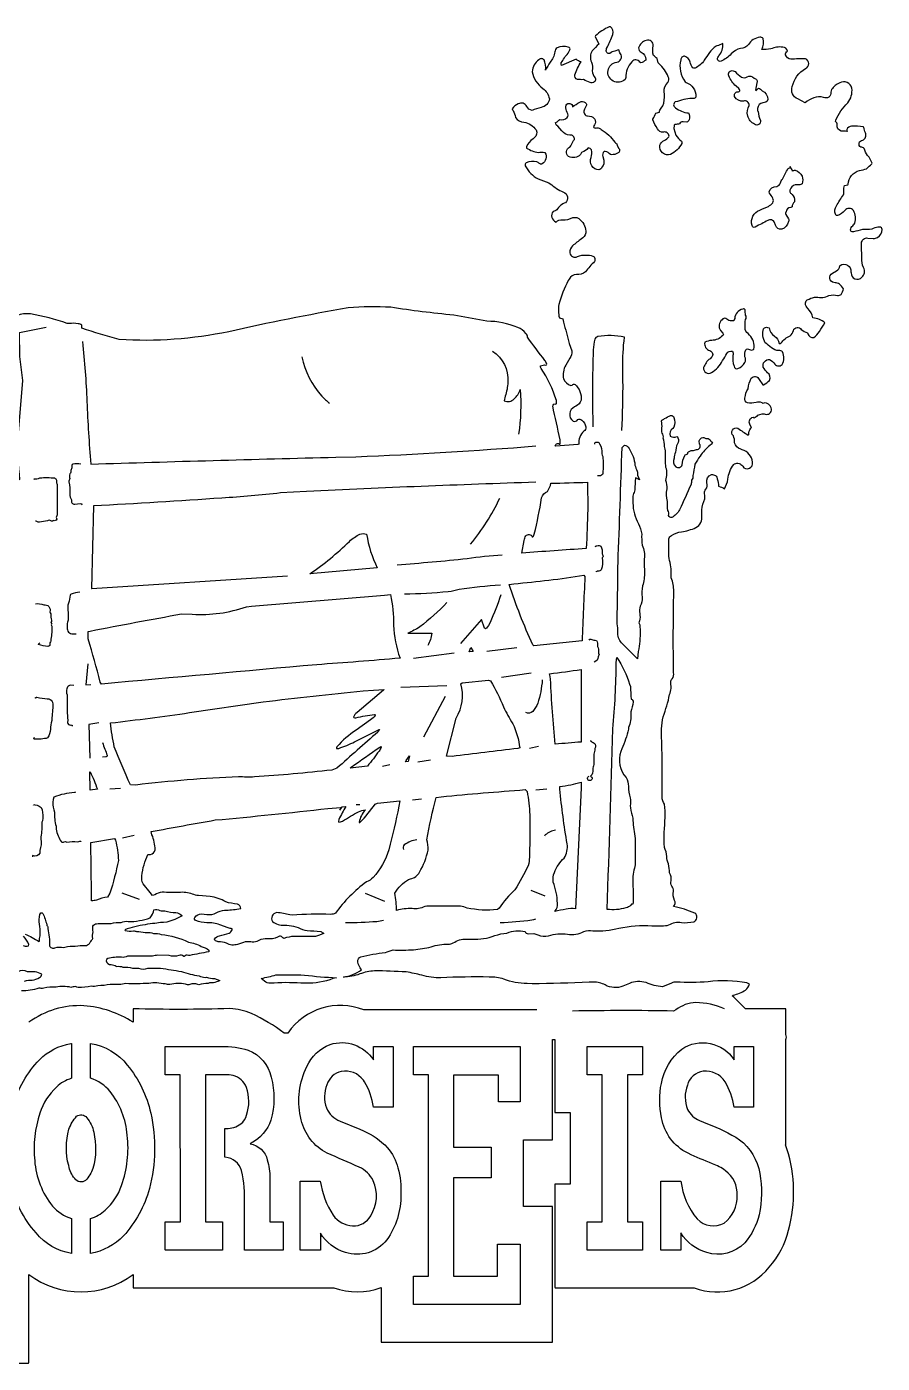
# Model space of a CAD drawing. Extents: x 0.8 to 37.1, y 0.9 to 38.3.
# Drawn here: x 27.27 to 37.1, y 20.42 to 35.76 of the extents above; entities that cross this region are included whole.
import ezdxf

# ---------------------------------------------------------------- set-up
doc = ezdxf.new("R2010")
doc.units = 0
doc.linetypes.add('0', pattern=[0])
doc.layers.add('1', color=7, linetype='0')

msp = doc.modelspace()

# ---------------------------------------------------------------- linework, layer by layer
at = {"layer": '1'}
for p, q in [((31.709221, 28.512115), (32.177971, 28.574615)), ((32.552971, 28.595444), (32.896721, 28.637115)), ((32.719643, 28.293365), (33.063393, 28.345444)), ((31.563393, 28.178787), (32.094643, 28.199615)), ((32.073799, 28.074615), (31.824837, 27.604645)), ((33.042549, 27.480865), (33.146721, 27.501694)), ((31.761299, 27.324615), (31.907143, 27.345444)), ((31.355049, 27.272537), (31.438393, 27.293365)), ((28.219643, 27.012115), (28.344643, 27.022537)), ((33.115471, 27.001694), (33.240471, 27.012115)), ((31.698799, 26.887115), (31.802971, 26.897537)), ((31.052971, 26.835037), (31.094643, 26.835037)), ((28.365471, 26.449615), (28.500893, 26.480865)), ((28.560295, 25.743622), (28.362755, 25.813538)), ((31.38044, 25.718155), (31.158257, 25.812469)), ((33.22155, 25.781021), (33.062813, 25.843933))]:
    msp.add_line(p, q, dxfattribs=at)
for points in [[(25.001976, 20.417694), (27.285988, 20.417694), (27.291252, 20.424881), (27.291267, 21.436737, 0.334275), (28.487602, 21.437897), (28.487602, 21.283676), (30.793053, 21.283539, 0.175918), (31.337227, 21.287247), (31.338905, 21.278992), (31.338905, 20.661346), (33.307533, 20.661316), (33.307564, 22.218399), (32.973137, 22.218399), (32.973167, 22.98468), (33.307564, 22.984833), (33.307564, 24.13327), (33.335228, 24.13327), (33.335655, 23.296951), (33.508263, 23.296432), (33.508125, 22.474426), (33.337257, 22.474426), (33.335579, 22.473145), (33.335579, 21.294266), (33.336693, 21.283539), (34.934624, 21.283539, 0.319644), (35.798016, 21.520157, 0.119502), (36.018097, 21.946918, 0.146595), (36.000496, 22.879974), (35.982918, 22.925995), (35.987816, 22.925995), (35.988411, 24.133392, 0.177381), (35.98835, 24.193604), (35.98835, 24.486893), (35.985634, 24.487823), (35.524101, 24.487808, 0.023506), (35.371101, 24.637466), (35.381813, 24.644241, 0.09031), (35.524399, 24.703171, 0.145284), (35.570366, 24.771133), (35.540047, 24.785843, 0.076659), (35.094185, 24.798164, -0.037249), (34.729637, 24.79446, 0.091685), (34.67617, 24.783539), (34.571327, 24.739105, -0.081601), (34.381618, 24.788115, 0.175785), (34.19059, 24.779266), (34.115822, 24.747818, -0.230204), (33.912735, 24.760881, 0.131537), (33.777222, 24.79281), (33.728802, 24.792995, -0.007458), (33.072578, 24.77359), (33.014641, 24.776169, -0.092276), (32.748032, 24.828419, 0.096337), (32.578888, 24.851595, 0.018348), (32.025043, 24.843241, -0.071393), (31.806004, 24.872406, 0.017758), (31.625877, 24.911118, 0.012543), (31.261234, 24.922958, 0.081994), (31.093584, 24.887262, -0.09088), (30.904442, 24.852325, 0.127192), (31.111534, 24.935104, -0.096201), (31.068453, 25.02803, -0.338654), (31.104021, 25.083735, -0.029874), (31.386528, 25.134293, 0.012602), (31.474602, 25.162781, 0.014197), (31.710777, 25.164352, 0.001002), (31.912224, 25.197144, -0.111611), (32.109032, 25.228683, 0.135268), (32.164543, 25.245409, -0.005362), (32.238884, 25.279785, -0.069476), (32.384087, 25.286676, 0.101057), (32.643303, 25.328278, -0.05535), (32.784096, 25.357132, -0.154994), (32.99189, 25.373474, 0.248739), (33.026161, 25.349243), (33.09272, 25.352386, -0.083502), (33.13765, 25.336306, 0.156302), (33.261909, 25.324677, -0.133667), (33.479858, 25.343031, 0.157346), (33.667957, 25.375839, -0.123359), (33.770401, 25.382635, 0.0684), (34.069729, 25.41321, -0.070733), (34.448635, 25.441444, 0.047881), (34.626179, 25.445646), (34.645027, 25.450623, -0.184223), (34.787666, 25.478388, 0.077321), (34.930294, 25.487173, 0.620245), (34.940517, 25.586554, 0.051665), (34.699196, 25.662552, 0.364207), (34.707104, 25.731228, -0.147065), (34.699043, 25.837099, 0.222211), (34.676426, 25.896235, -0.219794), (34.669903, 25.95682, 0.179914), (34.651909, 26.049072, 0.017893), (34.640419, 26.150131, -0.145124), (34.619419, 26.237677, 0.103019), (34.592445, 26.341034, -0.03503), (34.603233, 26.68511, 0.050194), (34.592628, 26.835739, -0.104309), (34.565376, 26.921021, 0.007501), (34.563835, 27.561783, -0.078962), (34.576973, 27.841125, 0.050068), (34.652138, 28.095337, 0.097533), (34.669533, 28.166992), (34.666389, 28.239655, -0.220797), (34.682198, 28.277279, 0.228165), (34.698112, 28.345963, -0.00956), (34.701435, 29.281952, 0.078321), (34.672203, 29.434189), (34.670647, 29.46273, 0.091796), (34.645821, 29.659271), (34.64222, 29.683651, -0.01382), (34.645206, 29.885099, -0.228762), (34.673683, 29.921066, -0.128801), (34.789253, 29.963104, 0.062169), (34.953583, 30.011974, 0.317547), (35.021622, 30.152142, -0.06322), (35.032784, 30.280304, 0.191864), (35.053291, 30.409683, -0.245966), (35.069462, 30.452362, 0.274216), (35.080669, 30.524929, -0.381177), (35.135231, 30.620476, -0.444166), (35.200432, 30.570848, -0.055311), (35.215431, 30.486496, -0.105891), (35.281685, 30.457397, 0.123095), (35.320801, 30.567575, -0.123741), (35.389339, 30.737368, -0.44321), (35.481617, 30.727762), (35.492035, 30.716713, 0.853634), (35.604378, 30.765347, 0.313138), (35.486855, 30.904694), (35.470711, 30.911545, -0.263763), (35.398094, 30.986404, 0.12205), (35.384865, 31.065979, -0.866713), (35.437874, 31.152237, 0.014702), (35.553478, 31.075586, 0.311735), (35.562737, 31.082428, -0.162117), (35.584301, 31.153049), (35.592812, 31.161682), (35.579536, 31.18837, -0.423572), (35.598034, 31.277927, -0.274129), (35.624672, 31.273561, 0.07423), (35.668148, 31.302105, -0.204006), (35.76247, 31.312908, 0.582598), (35.818382, 31.387308, 0.347462), (35.740578, 31.44426, -0.425466), (35.714367, 31.443581, 0.239087), (35.646183, 31.44812, -0.081163), (35.547386, 31.444555, -0.398387), (35.518414, 31.500399, -0.115998), (35.554298, 31.607071, -0.096194), (35.590797, 31.72789, -0.537548), (35.681618, 31.714417), (35.722542, 31.6521), (35.730339, 31.65123, 0.065414), (35.802071, 31.702988, 0.352614), (35.7771, 31.791086, -0.04314), (35.728523, 31.853699, -0.52327), (35.800591, 31.942244, -0.159254), (35.862305, 31.887621, 0.421255), (35.94416, 31.883316, 0.261059), (35.949108, 32.029575, 0.274454), (35.906853, 32.044849, -0.164827), (35.822258, 32.07753, -0.017654), (35.750771, 32.135727, -0.216078), (35.732738, 32.295078, -0.350611), (35.778404, 32.310715), (35.795006, 32.305344, 0.221343), (35.857544, 32.211906, -0.1996), (35.912483, 32.127441, 0.391379), (35.9342, 32.132114, -0.147382), (36.036427, 32.2136, 0.198354), (36.074272, 32.27655, -0.599288), (36.165852, 32.288269, 0.098088), (36.235786, 32.248657), (36.241997, 32.23671, 0.364279), (36.308067, 32.194855, 0.143142), (36.373302, 32.2649, -0.004393), (36.437523, 32.361664, 0.175492), (36.298439, 32.419533, 0.174503), (36.23888, 32.527149), (36.229088, 32.54147), (36.220863, 32.556747, -0.53648), (36.255703, 32.636623, -0.076349), (36.337685, 32.660057, 0.177722), (36.483517, 32.676331, -0.121129), (36.58316, 32.678089, 0.111577), (36.624901, 32.688133, 0.036624), (36.650246, 32.754822, 0.042455), (36.603237, 32.808609, 0.152105), (36.553753, 32.823299), (36.541004, 32.826195, -0.760254), (36.524265, 32.932491), (36.570793, 32.959122, 0.203155), (36.607571, 33.016651), (36.612183, 33.023373, -0.628265), (36.736046, 32.949806), (36.737999, 32.937035, 0.694493), (36.861477, 32.886177, 0.357429), (36.880184, 32.998676, -0.138193), (36.861141, 33.105648, -0.005897), (36.857567, 33.276993, -0.463449), (36.92849, 33.337288), (36.992424, 33.332115, 0.136914), (37.042686, 33.343544, 0.250454), (37.096214, 33.434494, 0.309034), (37.065773, 33.463715, 0.1329), (36.992657, 33.445171), (36.977257, 33.437454, -0.048585), (36.869377, 33.4366, -0.003491), (36.76469, 33.407173, -0.162938), (36.735207, 33.41571, -0.322409), (36.747669, 33.468414, -0.001966), (36.782265, 33.508011, 0.181925), (36.764656, 33.652946, 0.484043), (36.666084, 33.654053, -0.132641), (36.582039, 33.593948, -0.403113), (36.559551, 33.609825, -0.276809), (36.569561, 33.706772, -0.017661), (36.649376, 33.832447, 0.145835), (36.654221, 33.878326, -0.061578), (36.660271, 33.940788), (36.699898, 33.949211), (36.702888, 33.954903, -0.298993), (36.832832, 34.114281, 0.074627), (36.916252, 34.133415, 0.015716), (36.976143, 34.190025), (36.978127, 34.197388, 0.095528), (36.927811, 34.286488, -0.061143), (36.886456, 34.36496, 0.327319), (36.849022, 34.379311, -0.725928), (36.871017, 34.460518, 0.443341), (36.901573, 34.543503, -0.01313), (36.883476, 34.60865), (36.878426, 34.613663, 0.075134), (36.741669, 34.621155, 0.229725), (36.687778, 34.583973, 0.21014), (36.691414, 34.561653, 0.02998), (36.625404, 34.565418, -0.408043), (36.578388, 34.639248, 0.20008), (36.558937, 34.675499), (36.561409, 34.69046, -0.093559), (36.699444, 34.888386, 0.196218), (36.747345, 35.058094, 0.509608), (36.607155, 35.11808, 0.183967), (36.514008, 35.040897), (36.508499, 35.026588), (36.504906, 35.011684, -0.601815), (36.420528, 34.951065, 0.211471), (36.309978, 34.945976, 0.079697), (36.210411, 34.890709), (36.124809, 34.933937, -0.408857), (36.062164, 35.075581, -0.217693), (36.214882, 35.282547, 0.640563), (36.21534, 35.396023, 0.00951), (36.046085, 35.390041, -0.278776), (35.984035, 35.43943, -0.323049), (36.005867, 35.482941, 0.389061), (35.952305, 35.528728, 0.143527), (35.815514, 35.507729, -0.033778), (35.710945, 35.500854, 0.207636), (35.726509, 35.626591, 0.346135), (35.688847, 35.641541, 0.236498), (35.558346, 35.558895, -0.204636), (35.466503, 35.512993, 0.177919), (35.361393, 35.450344, -0.085445), (35.244255, 35.366211, -0.754738), (35.2131, 35.41972), (35.218422, 35.429527, 0.206458), (35.2631, 35.571281, -0.129152), (35.196465, 35.545296), (35.186241, 35.54084, 0.100835), (35.050926, 35.377506, -0.131528), (34.94445, 35.288185), (34.929558, 35.287109), (34.918236, 35.291969, -0.153703), (34.890701, 35.357944, 0.241501), (34.824974, 35.42355, 0.441881), (34.781002, 35.382877, 0.23111), (34.830521, 35.131565), (34.840919, 35.123116, -0.31884), (34.955673, 34.963425, -0.293273), (34.9356, 34.940899, 0.08245), (34.744221, 34.90625), (34.7174, 34.899689, 0.60585), (34.721119, 34.832642, 0.15297), (34.868782, 34.773888, -0.160579), (34.877762, 34.695442, -0.217627), (34.84922, 34.66835), (34.806877, 34.671188, 0.347666), (34.767509, 34.649971, -0.067285), (34.712101, 34.639507, 0.230557), (34.70327, 34.627747), (34.700874, 34.595322), (34.724983, 34.517471, 0.083542), (34.788357, 34.447559, -0.185373), (34.791962, 34.424232, -0.158124), (34.66325, 34.295967, -0.556191), (34.541157, 34.402077, -0.264038), (34.591873, 34.455967, 0.107716), (34.645302, 34.49855), (34.647682, 34.508217, 0.438166), (34.581245, 34.553833, -0.334899), (34.512741, 34.592339, -0.059409), (34.46106, 34.694439), (34.461189, 34.702774, 0.058008), (34.49424, 34.772331), (34.535713, 34.783119, -0.195483), (34.555885, 34.826473, 0.170344), (34.592079, 34.953606), (34.592167, 34.986156), (34.590218, 35.018654, -0.251347), (34.631115, 35.121048, 0.320583), (34.637005, 35.189678, 0.129351), (34.530838, 35.335861), (34.520363, 35.347458), (34.509285, 35.39669, 0.070786), (34.465843, 35.431389, -0.112789), (34.465405, 35.543633, 0.552315), (34.382534, 35.605892, 0.25963), (34.296268, 35.520927, 0.342884), (34.326965, 35.471973, -0.21926), (34.380959, 35.387581), (34.37841, 35.380508, -0.124107), (34.322472, 35.348907), (34.309441, 35.355202, 0.560097), (34.219437, 35.36005, 0.211712), (34.149685, 35.178577), (34.146126, 35.168297), (34.140636, 35.158901, -1.39285), (34.04435, 35.3564, 0.581181), (34.087341, 35.452938, -0.086941), (34.071159, 35.495018), (34.066994, 35.497505), (34.02372, 35.484489, 0.117088), (33.966629, 35.457279, -0.641441), (33.925911, 35.500534), (33.929024, 35.513954, 0.020977), (33.99398, 35.65332), (33.999016, 35.675491, 0.304236), (33.971718, 35.763191), (33.957329, 35.762604, 0.070574), (33.800865, 35.660255), (33.79882, 35.652069), (33.839958, 35.564903, 0.02553), (33.763916, 35.485718, 0.259383), (33.755295, 35.357594, -0.143531), (33.763924, 35.256523, 0.165459), (33.795883, 35.177845, -0.723773), (33.738754, 35.121578, -0.016368), (33.662281, 35.155464, -0.016877), (33.595337, 35.15699, -0.363443), (33.562988, 35.211826, -0.052544), (33.634804, 35.361374, -0.196938), (33.579765, 35.390182), (33.411201, 35.317978, -0.150322), (33.408379, 35.347366, -0.066662), (33.485298, 35.459061), (33.507515, 35.49749, 0.522114), (33.488762, 35.529755, 0.145766), (33.359211, 35.522591, 0.266446), (33.335606, 35.474052, -0.121227), (33.279617, 35.35482, 0.045041), (33.227989, 35.266159, 0.143182), (33.209957, 35.382515, 0.446605), (33.149948, 35.384769, 0.216082), (33.073586, 35.247002, 0.20441), (33.197655, 35.055656, -0.186475), (33.270744, 34.936523, -0.349091), (33.175831, 34.83773, 0.027928), (33.072517, 34.801842, -0.256426), (33.013138, 34.848045, 0.428331), (32.912811, 34.876396, 0.131746), (32.845219, 34.821529, 0.384343), (32.854286, 34.801613, -0.081834), (32.882256, 34.721436, 0.253852), (32.977791, 34.66647, -0.204566), (33.119003, 34.578667, -0.348418), (33.096275, 34.486565), (33.082985, 34.474258, 0.168622), (33.006519, 34.383667), (33.007336, 34.376728), (33.009865, 34.370216, 0.12082), (33.143608, 34.320511, -0.142239), (33.220558, 34.318207, -0.413591), (33.18642, 34.187294, -0.29202), (33.156944, 34.192177, 0.003226), (33.127785, 34.2136, 0.142766), (33.005363, 34.201923, 0.314051), (32.99313, 34.164494, 0.144197), (33.141502, 34.015831, -0.026307), (33.263268, 33.971634), (33.280388, 33.960579, 0.077741), (33.432518, 33.865253, -0.571117), (33.455257, 33.743134, 0.164687), (33.355343, 33.65976, -0.180894), (33.314354, 33.643692, 0.510867), (33.347298, 33.520332, -0.284528), (33.422905, 33.544411, 0.110887), (33.540672, 33.571133, -0.282324), (33.626377, 33.547482, -0.225916), (33.68824, 33.396534, -0.227358), (33.639389, 33.326744, 0.006847), (33.537575, 33.248646, 0.201899), (33.505493, 33.167362, 0.504023), (33.593983, 33.123714, -0.151653), (33.693432, 33.140057, -0.09281), (33.769585, 33.130569, -0.417152), (33.790199, 33.067818, 0.031153), (33.684959, 32.950222, -0.233005), (33.583263, 32.917915, 0.254628), (33.498146, 32.865906), (33.486595, 32.849388, 0.053057), (33.380444, 32.5751, 0.107209), (33.385918, 32.419075), (33.425545, 32.410683), (33.433647, 32.370796, -0.005732), (33.498428, 32.124645), (33.512718, 32.08284), (33.528618, 32.041618, -0.15259), (33.505928, 31.957352), (33.45977, 31.878311, 0.192039), (33.434441, 31.720154, 0.211553), (33.519585, 31.644272), (33.53344, 31.649002, -0.36165), (33.566467, 31.657064, -0.240581), (33.63496, 31.476288, -0.253754), (33.573799, 31.404968), (33.561226, 31.397766, 0.582713), (33.542683, 31.234993, 0.397875), (33.596237, 31.251787, -0.415278), (33.644073, 31.244759, -0.149709), (33.690315, 31.169786, -0.28634), (33.665333, 31.118254, 0.233338), (33.608604, 30.971466), (33.597328, 30.967239), (33.343712, 30.945786), (33.338295, 30.949814), (33.345695, 30.965515, -0.472898), (33.384026, 30.971054), (33.391563, 30.968536), (33.396141, 30.975739, 0.037053), (33.394207, 31.021553, 0.00444), (33.309464, 31.408701, -0.457505), (33.344692, 31.430885, 0.399917), (33.35453, 31.449173), (33.351631, 31.472198, 0.070959), (33.174988, 31.84053, -0.177198), (33.169945, 31.869431, -0.148132), (33.228477, 31.878494), (33.238441, 31.881012), (33.240807, 31.889694, 0.062899), (33.220852, 31.931965, -0.016917), (33.020504, 32.200005, 0.181151), (33.001255, 32.241619, 0.161354), (32.908066, 32.308578, 0.104684), (32.553047, 32.381584), (32.172081, 32.451447, -0.014156), (31.448036, 32.54155, 0.034086), (30.958748, 32.535271, 0.011794), (29.586306, 32.261555, -0.06588), (28.32766, 32.171051, -0.019291), (27.898552, 32.303116), (27.897697, 32.335281, 0.223816), (27.857946, 32.352268, 0.078937), (27.753807, 32.355339), (27.731026, 32.356339, 0.041041), (27.309755, 32.465569, 0.118644), (27.152721, 32.446499, 0.069265)], [(25.396736, 30.637115), (27.188377, 30.564194, -0.034021), (27.167534, 31.053787), (27.219627, 31.699615), (27.188652, 31.978363), (27.182426, 32.253296), (27.490456, 32.314201)], [(27.907143, 32.14753, -0.017294), (27.9566, 31.461266, 0.006959), (28.000879, 30.741486, -0.001583), (30.816196, 30.820938), (31.047565, 30.825899, 0.00959), (33.115467, 30.949612)], [(34.105049, 31.126694), (34.110397, 31.270443, 0.017506), (34.113564, 31.843828, -0.03258), (34.134148, 32.198029, 0.10031), (33.826675, 32.2048, 0.195621), (33.791996, 32.175751, 0.049642), (33.774879, 32.053028, 0.015378), (33.771721, 31.168362)], [(30.428139, 31.97496, 0.137011), (30.655241, 31.523323, 0.0364), (30.745598, 31.44046)], [(32.618416, 32.037872, -0.273544), (32.79327, 31.683805, -0.079703), (32.762367, 31.51976), (32.752922, 31.468445, 0.331339), (32.865253, 31.489979, 0.146136), (32.935768, 31.597458, -0.05628), (32.917442, 31.085037)], [(33.792549, 30.970444), (33.792, 30.981613, -0.594089), (33.84874, 30.974262, -0.166065), (33.874947, 30.859148, 0.1197), (33.885506, 30.830322, -0.027238), (33.885643, 30.634811, -0.334194), (33.847027, 30.606789), (33.835438, 30.605667), (33.823799, 30.605865)], [(27.886299, 30.741287, 0.077211), (27.797661, 30.740677, 0.391719), (27.784328, 30.70866, -0.207557), (27.771767, 30.669388, -0.196778), (27.762117, 30.627914, 0.228201), (27.761801, 30.57482, 0.134564), (27.750156, 30.536934, -0.057206), (27.762154, 30.399567, 0.162697), (27.781502, 30.329819, 0.564785), (27.817696, 30.282408), (27.88195, 30.287827), (27.89872, 30.285599, -0.228042), (27.896721, 30.272537)], [(27.355034, 30.564194), (27.348671, 30.572235, 0.105896), (27.417763, 30.582504, -0.053547), (27.587404, 30.582172, -0.257692), (27.607368, 30.557617), (27.607124, 30.526184, -0.270217), (27.6157, 30.486115), (27.615501, 30.168625, -0.153291), (27.604229, 30.130196, 0.138561), (27.612083, 30.108826, -0.358138), (27.570778, 30.09317, -0.466055), (27.54294, 30.090288, 0.307999), (27.504601, 30.091608, 0.014534), (27.413095, 30.075657), (27.397575, 30.076035, 0.173165), (27.365456, 30.085037)], [(33.115471, 30.532944, 0.003814), (30.481787, 30.427896), (30.182257, 30.409927, -0.013788), (29.50942, 30.351341, -0.005003), (28.032145, 30.262117), (28.011314, 29.314865), (28.012871, 29.314301), (30.261299, 29.460037)], [(33.802971, 29.793365), (33.804741, 29.801987, -0.115283), (33.855827, 29.80452), (33.862221, 29.799515, -0.137079), (33.878212, 29.712402), (33.881035, 29.702835, -0.44212), (33.877647, 29.665512, -0.14524), (33.866787, 29.52854, -0.316943), (33.829765, 29.513031), (33.820595, 29.511536), (33.812614, 29.506027), (33.813393, 29.512115)], [(31.521721, 29.585032, 0.005939), (32.325294, 29.65719, -0.029275), (32.730049, 29.699615)], [(31.605049, 29.251694, 0.017544), (32.109539, 29.278458, 0.034704), (32.233437, 29.304199, -0.021268), (32.709221, 29.355865)], [(27.875893, 29.272537, 0.039098), (27.774929, 29.248049), (27.768923, 29.242678), (27.764809, 29.235748), (27.761623, 29.214705, -0.055889), (27.739285, 29.121584), (27.737164, 29.105585, -0.002387), (27.743637, 28.962875, -0.035083), (27.729225, 28.912781), (27.730232, 28.850769, 0.456509), (27.811012, 28.792801), (27.822624, 28.793015), (27.834221, 28.793365)], [(32.713661, 29.239594, -0.025092), (32.589203, 28.922453), (32.570515, 28.890257), (32.54998, 28.859207), (32.536232, 28.84993), (32.525795, 28.856247), (32.491508, 28.956436), (32.248772, 28.680542)], [(27.365456, 29.137115, -0.135328), (27.462303, 29.125763, -0.572313), (27.532413, 29.045832, 0.174935), (27.5429, 29.023209, 0.109899), (27.550434, 28.948063, -0.155748), (27.544243, 28.921219, -0.531638), (27.548164, 28.896561), (27.554314, 28.882477, -0.078416), (27.542091, 28.730865, -0.248124), (27.531548, 28.690353), (27.530876, 28.685287, -0.506517), (27.508625, 28.645943, -0.036402), (27.399742, 28.670135, -0.273039), (27.417534, 28.689194)], [(32.094673, 29.153122, -0.04449), (31.781832, 28.87254, -0.059194), (31.64399, 28.802002), (31.675117, 28.799393), (31.920067, 28.799271, -0.087832), (31.875892, 28.657944)], [(33.730049, 28.720444), (33.735786, 28.731064, -0.117431), (33.78315, 28.719757, -0.195073), (33.812538, 28.717743, -0.160274), (33.823433, 28.648438, -0.1402), (33.835106, 28.579544), (33.837105, 28.56813), (33.842339, 28.559967), (33.833412, 28.529434, -0.311241), (33.785453, 28.468204)], [(33.189812, 28.264893, -0.056298), (33.137184, 27.995174, -0.074021), (33.080296, 27.900438, -0.277719), (32.999337, 27.88762)], [(27.808586, 28.199615), (27.772652, 28.201599, 0.419274), (27.727854, 28.162954, 0.158399), (27.729424, 28.092316, -0.010128), (27.730053, 27.88176, -0.068), (27.735067, 27.774044, 0.34763), (27.770714, 27.743866), (27.776863, 27.747849, 0.048956), (27.792625, 27.741318, 0.112929), (27.78254, 27.730865)], [(27.375877, 28.053787), (27.372961, 28.053041, -1.312716), (27.373701, 28.063372), (27.378269, 28.064884), (27.383047, 28.065453, 0.056717), (27.502495, 28.048111, -0.266373), (27.559219, 28.01615), (27.563164, 28.006308, -0.067746), (27.553062, 27.831223), (27.554665, 27.795898, 0.092719), (27.540667, 27.696341, -0.107506), (27.506615, 27.596832, -0.075993), (27.35508, 27.584885), (27.346306, 27.588531), (27.355034, 27.605865)], [(28.136299, 27.543365, 0.017764), (28.191723, 27.398325, -0.365653), (28.179253, 27.38205), (28.136299, 27.376694)], [(33.750893, 27.564194), (33.74511, 27.564728, 0.091317), (33.785027, 27.538303, -0.388447), (33.793205, 27.475311, -0.095393), (33.781258, 27.410583), (33.78289, 27.291275, 0.035714), (33.769417, 27.23613, -0.242959), (33.744225, 27.157089, -7.134798), (33.730049, 27.157944)], [(27.823799, 26.970444), (27.824577, 26.976471), (27.81588, 26.971008, 0.0831), (27.577675, 26.916748, 0.159098), (27.570215, 26.802538), (27.576134, 26.773626), (27.584084, 26.745209, 0.065115), (27.602488, 26.584332), (27.604078, 26.566454), (27.603905, 26.548508, 0.092542), (27.66213, 26.406702, 0.333251), (27.697386, 26.405617, -0.285497), (27.724937, 26.400223, -0.08258), (27.848534, 26.405319), (27.865608, 26.4077), (27.876289, 26.413452), (27.886879, 26.413696), (27.886299, 26.407944)], [(27.344627, 26.824615), (27.346748, 26.832932), (27.357613, 26.830124, -0.296608), (27.444954, 26.773834, -0.071395), (27.446951, 26.643892), (27.443317, 26.636595), (27.438255, 26.630203, -0.056858), (27.428352, 26.461533), (27.427788, 26.439728, -0.111158), (27.417707, 26.30521), (27.41625, 26.289339), (27.41674, 26.273407, -0.399086), (27.333672, 26.24617), (27.334206, 26.23085)], [(31.748848, 26.428421, 0.134456), (31.604244, 26.368895, 0.250582), (31.593666, 26.316605)], [(33.343147, 26.540192, 0.117518), (33.224251, 26.483765), (33.216179, 26.470322)], [(27.248074, 25.34503, -0.034393), (27.407188, 25.260193), (27.411278, 25.266357, -0.116524), (27.420692, 25.325287), (27.421293, 25.345665, 0.078487), (27.41184, 25.460175, -0.081118), (27.417305, 25.568405), (27.428612, 25.588959), (27.443642, 25.590744), (27.452354, 25.582672, -0.022371), (27.497437, 25.453115), (27.496513, 25.44371, -0.295842), (27.506721, 25.408066, -0.072004), (27.527672, 25.211975, 0.476658), (27.589598, 25.189451, -0.114103), (27.689781, 25.193192), (27.704155, 25.194275, -0.093096), (27.823708, 25.206711, -0.076245), (27.940426, 25.214043), (27.951948, 25.215998, 0.260931), (27.995197, 25.251703, -0.004582), (28.022728, 25.28801), (28.024681, 25.295151, -0.112357), (28.027946, 25.369675, -0.108156), (28.02664, 25.436722, -0.270734), (28.067776, 25.464956, -0.027697), (28.23588, 25.465927, -0.084353), (28.349525, 25.479111, -0.180093), (28.433393, 25.489229, 0.088062), (28.683418, 25.532578, 0.112032), (28.728249, 25.623962, -0.172789), (28.796297, 25.617672, 0.101855), (28.854607, 25.612656, 0.085145), (28.980619, 25.592255, -0.129452), (29.045128, 25.564224), (29.050529, 25.555511), (29.038017, 25.547136, -0.019986), (28.944366, 25.503752, -0.093775), (28.802101, 25.477417), (28.738792, 25.468231, 0.077098), (28.62816, 25.450577, 0.066659), (28.391579, 25.39418), (28.396187, 25.388107, 0.123586), (28.491705, 25.383402, -0.112652), (28.528389, 25.374054, -0.075282), (28.626945, 25.362656), (28.643105, 25.362274, -0.185942), (28.722069, 25.352341, -0.085707), (28.811974, 25.340805, -0.086437), (29.124657, 25.253922, -0.071863), (29.271248, 25.204605, -0.096261), (29.359856, 25.160019), (29.363457, 25.148529), (29.355431, 25.142136, -0.008139), (29.140587, 25.101425), (29.122902, 25.100937, 0.298528), (29.075706, 25.089478), (29.070625, 25.089554, 0.288285), (29.011955, 25.099854, -0.168684), (28.903252, 25.100311), (28.774315, 25.101746, 0.06346), (28.711555, 25.092209, 0.003864), (28.424934, 25.090271, -0.182911), (28.35417, 25.0804, 0.0682), (28.197212, 25.065552), (28.18235, 25.053787), (28.178871, 25.037735, 0.376854), (28.236582, 24.995821, -0.116746), (28.293938, 24.976151), (28.302254, 24.974457, -0.133669), (28.369804, 24.965805, -0.071565), (28.481316, 24.954391), (28.542183, 24.954361), (28.551582, 24.953888, 0.207712), (28.655678, 24.952774), (28.665169, 24.953918), (28.803459, 24.954514, -0.008429), (29.044395, 24.91481, 0.042309), (29.24662, 24.865997, 0.106566), (29.316017, 24.847389), (29.330208, 24.848984, 0.08593), (29.423592, 24.83606), (29.484413, 24.813766), (29.479454, 24.807724, -0.032448), (29.411507, 24.786194, 0.129147), (29.349388, 24.779434, 0.040197), (29.245384, 24.764313), (29.233604, 24.765457, 0.221706), (29.140709, 24.766129, -0.153282), (29.088785, 24.770596, 0.104982), (28.911802, 24.765816, -0.113191), (28.873116, 24.770462), (28.85681, 24.773174, -0.022385), (28.762009, 24.786032, 0.091471), (28.67028, 24.778107, -0.014243), (28.404594, 24.776535, -0.087973), (28.247337, 24.768143), (28.225594, 24.767212, -0.037951), (28.083565, 24.751633, -0.098624), (28.007637, 24.746033, -0.060784), (27.857458, 24.733242), (27.840914, 24.736816), (27.824867, 24.742203, 0.026066), (27.772787, 24.733635, 0.120851), (27.603127, 24.734436, 0.077941), (27.462086, 24.723543, -0.064632), (27.405632, 24.724609, -0.081182), (27.205833, 24.692276, 0.1525)], [(30.928413, 25.477966, 0.018216), (31.288836, 25.491394), (31.327488, 25.497694), (31.365776, 25.50592)], [(32.706108, 25.477966, 0.024014), (33.067848, 25.507191), (33.091763, 25.512804), (33.115273, 25.519913)], [(27.226009, 25.213806, 0.050922), (27.270836, 25.205215), (27.288109, 25.212402), (27.290428, 25.226349, 0.075718), (27.228201, 25.31966, -0.527965)], [(27.240837, 24.806213, -0.085317), (27.329319, 24.816849, 0.062676), (27.413921, 24.845287, 0.168381), (27.440849, 24.88562, 0.158129), (27.281261, 24.910154), (27.273775, 24.911636, 0.251043), (27.164604, 24.913391, -0.073631)], [(35.282417, 24.487808, 0.096679), (34.954262, 24.559204, 0.162167), (34.724953, 24.474426), (34.696678, 24.462067, 0.008874), (33.538445, 24.461153)], [(33.127129, 24.475189), (31.139, 24.475327, 0.350267), (30.267448, 24.209152), (30.224617, 24.207977, 0.049281), (29.848146, 24.434427, 0.08884), (29.60104, 24.48966, -0.014105), (28.487617, 24.487717), (28.487602, 24.333527, 0.123167), (27.922636, 24.522562, 0.17302), (27.291267, 24.332657)]]:
    msp.add_lwpolyline(points, format="xyb", dxfattribs=at)
for points in [[(35.416359, 35.080772, -0.107946), (35.333138, 35.198639, -0.675475), (35.382912, 35.25695), (35.404396, 35.247345, 0.035201), (35.479733, 35.18388, 0.267693), (35.542896, 35.18959, -0.335389), (35.623238, 35.171967), (35.629875, 35.168251, -0.57332), (35.653801, 35.118118), (35.638115, 35.034874), (35.648918, 35.0327), (35.674568, 35.058823, -0.123454), (35.714485, 35.027977, -0.307714), (35.78009, 34.926132, -0.385511), (35.724464, 34.891205, 0.35546), (35.663841, 34.824104, 0.371373), (35.670784, 34.788445, 0.094632), (35.696041, 34.687801, -0.721668), (35.628323, 34.642918, -0.432245), (35.567375, 34.859695, 0.513009), (35.501526, 34.909451, -0.296599), (35.398506, 34.960487), (35.396477, 34.969696, -0.507775), (35.444065, 35.016087, 0.529476), (35.45652, 35.043945), (35.448494, 35.054832)], [(33.88369, 34.274139), (33.895393, 34.229622, -0.288145), (33.873817, 34.151451, -0.223931), (33.840561, 34.118553, -0.517032), (33.750343, 34.261204, 0.121261), (33.754562, 34.349407, 0.294577), (33.717613, 34.371212, -0.142042), (33.647995, 34.322769, 0.249232), (33.630013, 34.294502, -0.314097), (33.492222, 34.273663, -0.581194), (33.503304, 34.379787, 0.229117), (33.524151, 34.412731, -0.080962), (33.559395, 34.467751, 0.494154), (33.506268, 34.519474, -0.231482), (33.413445, 34.567169), (33.367363, 34.619667, -0.250981), (33.343086, 34.662601), (33.345757, 34.665493, 0.228447), (33.370144, 34.679058, -0.052149), (33.390419, 34.697296, 0.234198), (33.475243, 34.72002, 0.35771), (33.475636, 34.778759, -0.112547), (33.459095, 34.852386, -0.716092), (33.535301, 34.859894), (33.535393, 34.844826, -0.018801), (33.620224, 34.89653), (33.634666, 34.906586, -0.233622), (33.69561, 34.883049), (33.698631, 34.873184), (33.696602, 34.862015), (33.67524, 34.816612, 0.488052), (33.701569, 34.740677), (33.710716, 34.738953), (33.756767, 34.731125, -0.533375), (33.781811, 34.625347), (33.78009, 34.618671, 0.661605), (33.795937, 34.601257), (33.803146, 34.60025, -0.225828), (33.857559, 34.591129), (33.864723, 34.584206, -0.104198), (34.024696, 34.43615, -0.266369), (34.0541, 34.391045), (34.070992, 34.364594, -0.510961), (34.055, 34.310802, -0.116762), (33.987083, 34.293015), (33.973869, 34.297897, 0.080312), (33.913811, 34.332176), (33.900002, 34.32888, 0.293107)], [(36.17588, 34.048012, -0.1343), (36.176003, 33.96093, -0.222428), (36.115337, 33.949303, 0.304976), (36.045692, 33.909233, 0.468565), (36.049408, 33.84779), (36.059029, 33.836746, -0.211018), (36.089054, 33.762474), (36.086357, 33.752136, 0.199406), (36.060158, 33.693871), (36.04377, 33.688431, 0.411069), (35.992851, 33.638397, 0.42237), (35.987038, 33.60775), (36.019188, 33.556717, -0.267595), (36.020321, 33.525444, -0.25083), (35.940285, 33.438278, -0.390994), (35.869743, 33.48378), (35.858971, 33.514732, 0.466322), (35.779709, 33.537392, 0.062292), (35.713478, 33.499115, 0.103596), (35.635201, 33.460526, -0.453495), (35.601231, 33.481472, -0.411891), (35.690071, 33.658676), (35.720238, 33.672188), (35.788994, 33.698997, 0.046845), (35.838139, 33.742935, 0.301883), (35.837418, 33.793022, 0.072688), (35.800117, 33.852715), (35.797539, 33.867516, -0.365794), (35.88269, 33.930065, 0.314566), (35.925014, 33.972736, -0.139768), (35.949581, 34.011929, -0.040334), (36.015007, 34.133621, -0.287871), (36.04554, 34.140388), (36.036552, 34.159073, -0.024892), (36.061714, 34.106674, -0.131095), (36.096809, 34.117317, -0.151122)], [(35.346615, 32.387878, -0.16178), (35.299232, 32.413452, 0.325002), (35.254791, 32.399506, 0.388366), (35.236595, 32.273857), (35.265129, 32.244102, -0.492966), (35.262535, 32.218475, -0.201134), (35.136948, 32.161751, 0.101144), (35.057365, 32.139664, 0.411855), (35.114521, 32.04406, -0.590399), (35.133827, 31.968781), (35.116692, 31.951324, 0.148668), (35.043159, 31.84935, 0.64128), (35.133904, 31.792542, 0.174356), (35.259346, 31.929642, 0.062614), (35.309303, 32.013229, -0.274369), (35.37487, 32.038185, -0.208064), (35.380287, 31.987396, 0.137041), (35.394276, 31.866415, 0.591339), (35.438026, 31.838394, 0.154686), (35.518394, 31.908234, 0.173719), (35.518776, 31.971994, -0.147335), (35.528042, 32.054829, -0.416762), (35.570335, 32.056007, 0.203424), (35.617134, 32.055481), (35.621193, 32.062241, 0.245526), (35.570766, 32.222797), (35.554314, 32.240128, -0.284689), (35.520302, 32.306908, -0.048477), (35.524361, 32.40181, 0.345335), (35.526146, 32.450546, -0.02989), (35.519588, 32.514225, 0.469316), (35.492455, 32.521339, 0.320764), (35.400215, 32.413036, -0.037996), (35.389793, 32.387886)], [(35.145775, 30.989944), (35.133736, 30.964813), (35.134285, 30.971695), (35.116192, 30.955927, 0.079667), (35.002335, 30.834135, 0.040817), (34.94413, 30.73909, -0.006225), (34.919975, 30.609818, -0.215365), (34.904442, 30.555511, -0.06375), (34.898811, 30.509197, -0.010691), (34.766235, 30.217726, -0.141749), (34.677971, 30.128405, -0.393735), (34.641594, 30.152161, 0.279309), (34.631493, 30.208542, -0.021831), (34.629402, 30.313736, -0.128109), (34.623024, 30.456257, 0.127976), (34.607735, 30.554459, 0.169185), (34.61108, 30.704117, -0.046709), (34.607067, 30.878822, 0.067473), (34.594475, 30.943176, 0.054645), (34.578896, 31.040405, 0.243086), (34.567299, 31.098572, -0.154242), (34.56485, 31.159391, 0.072867), (34.558922, 31.233047), (34.563225, 31.24498, 0.114167), (34.595318, 31.263496, -0.067126), (34.663914, 31.30048, -0.391602), (34.701176, 31.275904, -0.195437), (34.699226, 31.166641), (34.688393, 31.152191, 0.309738), (34.658165, 31.062927, 0.243729), (34.737434, 31.057266), (34.744743, 31.055969), (34.746574, 31.042175, -0.33798), (34.742149, 30.975348, 0.09133), (34.720039, 30.877441, 0.140618), (34.705803, 30.808914, 0.36195), (34.722652, 30.710342, 0.460837), (34.798668, 30.732971, -0.12433), (34.825878, 30.839619, -0.178584), (34.860542, 30.860182), (34.861691, 30.86566, -0.376527), (34.885254, 30.890032, -0.138673), (34.915661, 30.897396, 0.143337), (34.960564, 30.909317, 0.659885), (34.996925, 30.97101), (34.99493, 30.981367, -0.683816), (35.060474, 31.040867), (35.068214, 31.035658), (35.080387, 31.035936, -0.290903), (35.127853, 31.006102, 0.012314)], [(34.360481, 29.591522), (34.363503, 29.504059, -0.087387), (34.341274, 29.343731, 0.077335), (34.337624, 29.212473, -0.130663), (34.315006, 29.110464, 0.144917), (34.30983, 29.024427), (34.311874, 29.004194, -0.129371), (34.298302, 28.920273, -0.078324), (34.311398, 28.886042), (34.312973, 28.832405, -0.059303), (34.291348, 28.589144), (34.286209, 28.547512), (34.282753, 28.505707, 0.002927), (34.101341, 28.691025, -0.233673), (34.059235, 28.815424, 0.059193), (34.049522, 28.908203, 0.002242), (34.059822, 29.609207, 0.000934), (34.107414, 30.932953), (34.132683, 30.958389, -0.292777), (34.186623, 30.91972, -0.123877), (34.254784, 30.730759, 0.056566), (34.279854, 30.661907, -0.102917), (34.283226, 30.615082), (34.308525, 30.562378), (34.265175, 30.584885), (34.260841, 30.580658, 0.017592), (34.253197, 30.446655, -0.024181), (34.234013, 30.388042), (34.230721, 30.374329), (34.231728, 30.295547, 0.1336), (34.295246, 30.057262, -0.056603), (34.331856, 29.937103, 0.047341), (34.3386, 29.811722, -0.130033), (34.36137, 29.653564), (34.360886, 29.622543)], [(33.711678, 30.219833, -0.008113), (33.695259, 29.772202, 0.002697), (32.95409, 29.719116), (32.983086, 29.863678, -0.088002), (33.000927, 29.917805, -0.530489), (33.075066, 29.908066), (33.082039, 29.905487), (33.089836, 29.915833), (33.098244, 29.937088, 0.019117), (33.182198, 30.353622, -0.259402), (33.248817, 30.428223, 0.125592), (33.287468, 30.520721, -0.004666), (33.7089, 30.532515)], [(30.520027, 29.482254, 0.043951), (30.974163, 29.854696, -0.071525), (31.095049, 29.937609, -0.170617), (31.170372, 29.935989, 0.073024), (31.293251, 29.552353)], [(33.679928, 29.45096, 0.002456), (33.646736, 28.713282), (33.09446, 28.656586), (33.08297, 28.667007, -0.033486), (32.810936, 29.358856), (32.863853, 29.368103, 0.018121), (33.666801, 29.465515)], [(27.995148, 28.825224, -0.002267), (29.045891, 29.022217), (29.167747, 29.016861, 0.099206), (29.789375, 29.104156), (29.848564, 29.11087), (31.377998, 29.238556), (31.446449, 29.243393, -0.053976), (31.481157, 28.892418, 0.082067), (31.555031, 28.514343, -0.006308), (30.59794, 28.4382, 0.000142), (28.124931, 28.216721), (28.111015, 28.239105, 0.006289), (27.973778, 28.733429), (27.973244, 28.819397)], [(34.256859, 26.44339), (34.256752, 26.182449, -0.096563), (34.248009, 26.102358, 0.01406), (34.228233, 26.00827, -0.013436), (34.232368, 25.705048), (34.228416, 25.690628, 0.276899), (34.207687, 25.67889, -0.169972), (34.150837, 25.646389, -0.104055), (33.934368, 25.629349, 0.002171), (34.001656, 27.701691, 0.019875), (34.039101, 28.463272), (34.045616, 28.520416, -0.078022), (34.192257, 28.214176), (34.203438, 28.186752, 0.027777), (34.212395, 28.043518, -0.265629), (34.234047, 28.011353, -0.030687), (34.207558, 27.897736), (34.20562, 27.878601, -0.120734), (34.180183, 27.717209), (34.181736, 27.707445), (34.182014, 27.697561, -0.042057), (34.103073, 27.47257), (34.093796, 27.443005, 0.282149), (34.152729, 27.141394, -0.154579), (34.178993, 27.042471, 0.068456), (34.200207, 26.908129, -0.081739), (34.20126, 26.816629), (34.202145, 26.794979, 0.009598), (34.228783, 26.6756, 0.040177), (34.25428, 26.471466)], [(32.090065, 27.389008), (32.200325, 27.825882, 0.211321), (32.253639, 28.219254), (32.267906, 28.230408), (32.573006, 28.26033), (32.595131, 28.252457, -0.036808), (32.743275, 27.954453, 0.032726), (32.850426, 27.760391, -0.083171), (32.930916, 27.482635), (32.908783, 27.477463, -0.001232), (32.153137, 27.385376)], [(33.637459, 28.383865), (33.637154, 27.550583, 0.005997), (33.339516, 27.524506, -0.01192), (33.283569, 28.27161), (33.278542, 28.303532), (33.271767, 28.335129, 0.01161)], [(31.364922, 28.145889), (31.060997, 27.888214, 0.158713), (31.020912, 27.837646), (31.023216, 27.832367), (31.034853, 27.82918), (31.046869, 27.828096, -0.027325), (31.260384, 27.867599, -0.690616), (31.271324, 27.853668, -0.06136), (31.217476, 27.805435), (31.049751, 27.686813, 0.060496), (30.828957, 27.496796), (30.82354, 27.484741), (30.825905, 27.477875), (30.835274, 27.475784), (30.850945, 27.477936, 0.037933), (31.033684, 27.553528), (31.300133, 27.687454), (31.313911, 27.693253), (31.320763, 27.694092, -0.098298), (31.299145, 27.664406, 0.001523), (30.830059, 27.249523), (30.770958, 27.228745, -0.011586), (29.881432, 27.149235, -0.026606), (29.701164, 27.152328, 0.018127), (28.519783, 27.056826), (28.457298, 27.060532, -0.010545), (28.272072, 27.494614, -0.024543), (28.228157, 27.769318, 0.007106), (29.136986, 27.887924), (29.982662, 28.011759, -0.004629), (31.130268, 28.138741), (31.251484, 28.147148), (31.372826, 28.153473)], [(31.314354, 27.447403, -0.012277), (31.180473, 27.273056), (30.981377, 27.251205), (30.994699, 27.263321, -0.000289), (31.321907, 27.492355), (31.33326, 27.497345), (31.338997, 27.496841), (31.339577, 27.491196, -0.05948)], [(28.078239, 27.008194), (27.994087, 26.99852), (27.992958, 27.207581), (27.996544, 27.207565, -0.025543)], [(33.637154, 27.090714), (33.637154, 27.026123), (33.570274, 25.635757, 0.09498), (33.462196, 25.630373, 0.003526), (33.334389, 25.606003, 0.22462), (33.363293, 25.69812, 0.079564), (33.316601, 25.943224, -0.159404), (33.329903, 26.052813, -0.121469), (33.440563, 26.218346, 0.17726), (33.476177, 26.380119, -0.017364), (33.390236, 27.010284), (33.392281, 27.041138, 0.05407)], [(31.542671, 26.81311, -0.010131), (31.427965, 26.314198, -0.10572), (31.246088, 25.994493, -0.099041), (31.169523, 25.945028, 0.079479), (30.813271, 25.584808, -0.083199), (30.756783, 25.571198, 0.02058), (30.315453, 25.564468), (30.290199, 25.566086, 0.046847), (30.137938, 25.591604, 0.556765), (30.091148, 25.489441, 0.196391), (30.225981, 25.447428, -0.110344), (30.434179, 25.398609), (30.460085, 25.390997), (30.486473, 25.385284, -0.031821), (30.643345, 25.374487, -0.113953), (30.678993, 25.3517, -0.016956), (30.582481, 25.318161, 0.000969), (30.33964, 25.31929, 0.062973), (30.221031, 25.296112), (30.208015, 25.301636, 0.319186), (30.17049, 25.319883), (30.148319, 25.308952, -0.145955), (30.030531, 25.29216), (30.007309, 25.2908, 0.11753), (29.91003, 25.260845, -0.162606), (29.840492, 25.256418, 0.108537), (29.756264, 25.249527), (29.689537, 25.227371, -0.210961), (29.55975, 25.239462, 0.126216), (29.46731, 25.257156, -0.155078), (29.427681, 25.273972), (29.425255, 25.286194, -0.238659), (29.481426, 25.326662, 0.020268), (29.591761, 25.35659, 0.148808), (29.626396, 25.392899), (29.625481, 25.406937, -0.048781), (29.579811, 25.417801), (29.484154, 25.452103, 0.107433), (29.337044, 25.475563, -0.095403), (29.208809, 25.500793, -0.493052), (29.19945, 25.535744, -0.282819), (29.274529, 25.57637), (29.336235, 25.571274, 0.171839), (29.444241, 25.591116, -0.068507), (29.537926, 25.620361, 0.040244), (29.701672, 25.634369), (29.724831, 25.639862, 0.30118), (29.688049, 25.688412, -0.041103), (29.552086, 25.714767, 0.106358), (29.373039, 25.776138), (29.240639, 25.78772, -0.084879), (29.16964, 25.80452, 0.110365), (29.015114, 25.823296, -0.010631), (28.821932, 25.825649, 0.116864), (28.736046, 25.796066), (28.709511, 25.788315), (28.68438, 25.824249), (28.603844, 25.923615, -0.189103), (28.590132, 26.014967, -0.087478), (28.658318, 26.259338), (28.68792, 26.260849, 0.351592), (28.740961, 26.31241, 0.096132), (28.704918, 26.486557), (28.695885, 26.52199, -0.003936), (29.430504, 26.655455, 0.00596), (30.72608, 26.787535), (30.873512, 26.799957), (30.865257, 26.768921, 0.016353), (30.888924, 26.805008), (30.932762, 26.809692, 0.020538), (30.851906, 26.662247), (30.846596, 26.639694), (30.853294, 26.630554), (30.869987, 26.632477), (30.894749, 26.643141, -0.006283), (31.079767, 26.750814, -0.063979), (31.154594, 26.773666), (31.156792, 26.771622, 0.133788), (31.084816, 26.630264), (31.087547, 26.625778), (31.094734, 26.628357, 0.04506), (31.268715, 26.838028), (31.295326, 26.848175), (31.553413, 26.875137)], [(33.046425, 26.714447, -0.014057), (33.038193, 26.182112), (33.033382, 26.155689), (33.026329, 26.129776, -0.028883), (32.875191, 25.8535, 0.059963), (32.692863, 25.641144), (32.674141, 25.626404, -0.076111), (32.32618, 25.64389, 0.069902), (32.251518, 25.664597), (31.935173, 25.665497, 0.070313), (31.83947, 25.662735, -0.163939), (31.694553, 25.637543, 0.088487), (31.514656, 25.61615, 0.048317), (31.494896, 25.81337, -0.132239), (31.654305, 25.973846), (31.676033, 25.980759, 0.256636), (31.778603, 26.057329, 0.091672), (31.8766, 26.310595, 0.110686), (31.861763, 26.428635, -0.016873), (31.96978, 26.912476), (32.02895, 26.923046, -0.004519), (32.991173, 27.003811), (33.015602, 26.983231, -0.024297)], [(28.009315, 25.814407), (28.001442, 26.396378), (28.001488, 26.396652), (28.27282, 26.444458), (28.284172, 26.423416, -0.066247), (28.319557, 26.191238, -0.029426), (28.221642, 25.813477), (28.194618, 25.768295, 0.100384), (28.068144, 25.735176, -0.076005), (28.011192, 25.72818)], [(29.99633, 24.804779), (29.960701, 24.836639, 0.013613), (30.129387, 24.875916, -0.023692), (30.456245, 24.875183, 0.019759), (30.823586, 24.844513), (30.784264, 24.83432, -0.105228), (30.473822, 24.781282), (30.415096, 24.78178, 0.036313), (30.065653, 24.780817, -0.159791)], [(30.752113, 24.078583, -0.335815), (31.250557, 23.90126), (31.250557, 24.053955), (31.251244, 24.054886), (31.474007, 24.054901), (31.474602, 24.050186), (31.474602, 23.359344), (31.254234, 23.358948), (31.250374, 23.359909, 0.09345), (31.147993, 23.649668), (31.13431, 23.668095, 0.287082), (30.879253, 23.767303, 0.265166), (30.71545, 23.615761, 0.175797), (30.708662, 23.348669, 0.214107), (30.867012, 23.199219), (31.094276, 23.104752), (31.135227, 23.086514, -0.101836), (31.408585, 22.894045, -0.120658), (31.530222, 22.65974, -0.08597), (31.563881, 22.35614, -0.161742), (31.402716, 21.833073, -0.314695), (30.928642, 21.690649, -0.185844), (30.639656, 21.912888), (30.639641, 21.716476), (30.406853, 21.716644), (30.407295, 22.509125), (30.638725, 22.509125, 0.104547), (30.78627, 22.117935, 0.214547), (31.010405, 21.993902, 0.277839), (31.217943, 22.112114, 0.251946), (31.247681, 22.514236, 0.161814), (31.087065, 22.670177, -0.000003), (30.718079, 22.8298, -0.225995), (30.420753, 23.213081, -0.16598), (30.467819, 23.788988), (30.484884, 23.824291, -0.201322)], [(34.558525, 23.631042, -0.179936), (34.792305, 24.02504, -0.417467), (35.3937, 23.902178), (35.3937, 24.05481), (35.617714, 24.054886), (35.617485, 23.358948), (35.394951, 23.358948, 0.091908), (35.289948, 23.650473, 0.283766), (35.037834, 23.770248, 0.286988), (34.856281, 23.609879, 0.190184), (34.859268, 23.333012, 0.189632), (34.995899, 23.206314), (35.041752, 23.184898), (35.088348, 23.165155, -0.065382), (35.454849, 22.98419, -0.199325), (35.688118, 22.596615, -0.099382), (35.680725, 22.123243, -0.119149), (35.516151, 21.800577, -0.283629), (35.079189, 21.688457, -0.192763), (34.782753, 21.914581), (34.78231, 21.716446), (34.55085, 21.716446), (34.549934, 21.720413), (34.549934, 22.508133), (34.552162, 22.509109), (34.782738, 22.509125, 0.146816), (34.969398, 22.074635, 0.337348), (35.279869, 22.027802, 0.24177), (35.429508, 22.345259, 0.251408), (35.293678, 22.628168, 0.090046), (35.144501, 22.707973, -0.009417), (34.864201, 22.828222, -0.239393), (34.559647, 23.236691, -0.104871)], [(27.779625, 22.080856), (27.779625, 21.679413, -0.180966), (27.374065, 21.91408, -0.140104), (27.084824, 22.503906, -0.117291), (27.107784, 23.373934, -0.119681), (27.411766, 23.903448, -0.149397), (27.772926, 24.089417), (27.779625, 24.088013), (27.779625, 23.689346, 0.123556), (27.608643, 23.588327, 0.137116), (27.41819, 23.289848, 0.110003), (27.357628, 22.743486, 0.149297), (27.561052, 22.222927, 0.14139)], [(28.690437, 23.288757, -0.118365), (28.676195, 22.422894, -0.114659), (28.377966, 21.879354, -0.158695), (27.998375, 21.679871), (27.998375, 22.08049, 0.122975), (28.16618, 22.175772, 0.136963), (28.354992, 22.460474, 0.117033), (28.42115, 23.0354, 0.144696), (28.224686, 23.539558, 0.142833), (27.998375, 23.689758), (27.998375, 24.090668, -0.190521), (28.421642, 23.840147, -0.120483)], [(30.212288, 22.041473), (30.212349, 21.716446), (29.76754, 21.716644), (29.76754, 22.246399, 0.069255), (29.735039, 22.629223, 0.316256), (29.546867, 22.782578), (29.540459, 22.78537), (29.540459, 23.11322), (29.557228, 23.113649, 0.160482), (29.726677, 23.166641, 0.162987), (29.792873, 23.267891, 0.162863), (29.790972, 23.584829, 0.252085), (29.636814, 23.71995, 0.087553), (29.544075, 23.729721), (29.320311, 23.729874, -0.000149), (29.31975, 22.041454), (29.513008, 22.041473), (29.513969, 22.040588), (29.513985, 21.717346), (29.510674, 21.716446), (28.859016, 21.716446), (28.858269, 21.719055), (28.858269, 22.041397), (29.030937, 22.041504), (29.030846, 23.729889), (28.859428, 23.729874), (28.858253, 23.730438), (28.858269, 24.053589), (28.860649, 24.054886), (29.504692, 24.054901, -0.083506), (29.810848, 24.011993, -0.257928), (30.074053, 23.702757, -0.132317), (30.071842, 23.208658, -0.191712), (29.84478, 22.944824), (29.834084, 22.93634, -0.307625), (30.03014, 22.751842, -0.087549), (30.058174, 22.543701), (30.058235, 22.04216), (30.059364, 22.041473)], [(27.941154, 22.516876, -0.445176), (27.818159, 22.539694, -0.136986), (27.747938, 22.686769, -0.131022), (27.751348, 23.104738, -0.109683), (27.839775, 23.25386, -0.424123), (27.954763, 23.237373, -0.143319), (28.035578, 23.069708, -0.127502), (28.02676, 22.654833, -0.104606)]]:
    msp.add_lwpolyline(points, format="xyb", close=True, dxfattribs=at)
for points in [[(32.35006, 28.585968), (32.369621, 28.636383), (32.397331, 28.590363)], [(31.625572, 27.33696), (31.664177, 27.392654), (31.653404, 27.340363), (31.648445, 27.326141), (31.61747, 27.32254)], [(31.709587, 21.41925), (31.882256, 21.41925), (31.882256, 23.729874), (31.709587, 23.729874), (31.709587, 24.054901), (32.936882, 24.054901), (32.936882, 23.417572), (32.685509, 23.417572), (32.685509, 23.726746), (32.170769, 23.726746), (32.170769, 22.898254), (32.602455, 22.898254), (32.602455, 22.547821), (32.170769, 22.547821), (32.170769, 21.41925), (32.676796, 21.41925), (32.676796, 21.785461), (32.936882, 21.785461), (32.936882, 21.094208), (31.709587, 21.094208)], [(33.706261, 22.041473), (33.878944, 22.041473), (33.878944, 23.729874), (33.706261, 23.729874), (33.706261, 24.054901), (34.340141, 24.054901), (34.340141, 23.729874), (34.167442, 23.729874), (34.167442, 22.041473), (34.340141, 22.041473), (34.340141, 21.716446), (33.706261, 21.716446)]]:
    msp.add_lwpolyline(points, close=True, dxfattribs=at)
for points in [[(27.969643, 28.449615), (27.945305, 28.206161), (28.000893, 28.210037)], [(28.094643, 27.772537), (27.980049, 27.751694), (27.990471, 27.366287)]]:
    msp.add_lwpolyline(points, dxfattribs=at)
msp.add_arc((30.493883, 31.380186), 2.435407, -39.758429, -25.030154, dxfattribs=at)

doc.saveas('drawing.dxf')
